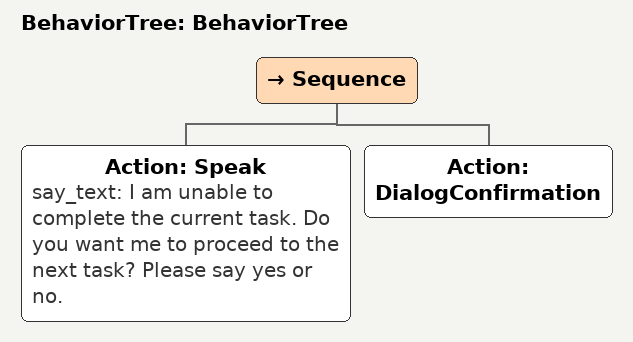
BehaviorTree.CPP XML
<root main_tree_to_execute="BehaviorTree">
    <BehaviorTree ID="BehaviorTree">
        <Sequence>
            <Action ID="Speak" say_text="I am unable to complete the current task. Do you want me to proceed to the next task? Please say yes or no."/>
            <Action ID="DialogConfirmation"/>
        </Sequence>
    </BehaviorTree>
</root>
